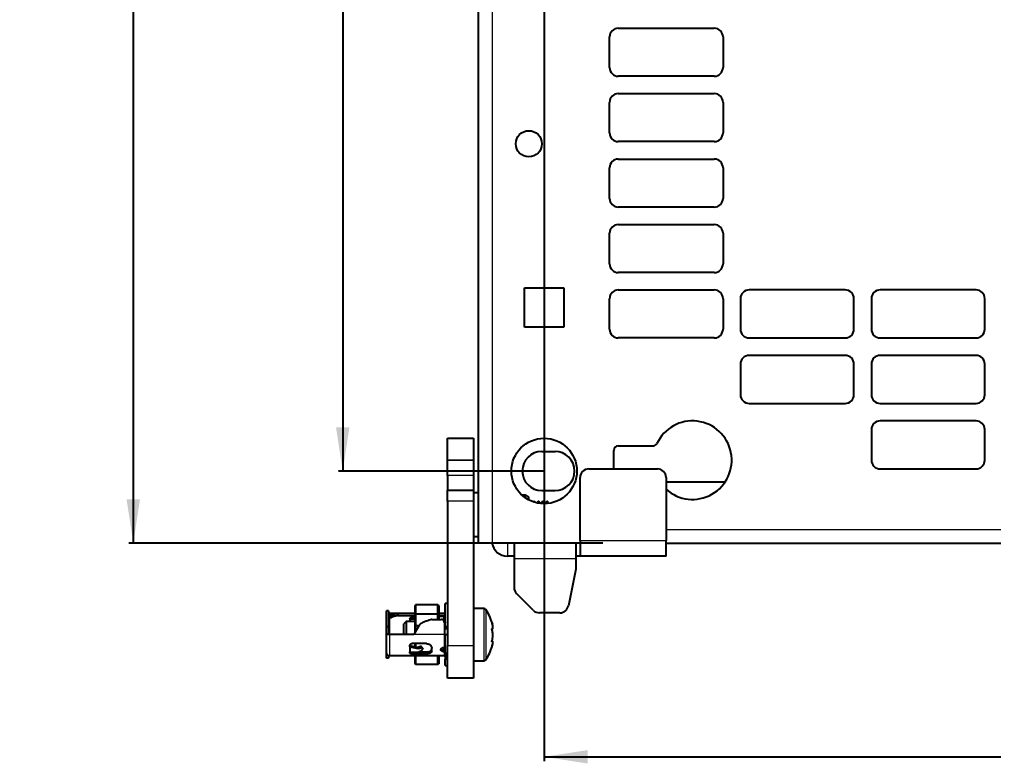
# Model space of a CAD drawing. Header units: millimetres. Extents: x -656 to 1253, y 650 to 1898.
# Drawn here: x -655.9 to -432.7, y 811.8 to 982.4 of the extents above; entities that cross this region are included whole.
import ezdxf

# ---------------------------------------------------------------- set-up
doc = ezdxf.new("R2010")
doc.units = ezdxf.units.MM
doc.layers.add('FORMAT', color=7, linetype='Continuous')
doc.styles.add('SLDTEXTSTYLE0', font='TXT', dxfattribs={"width": 0.75})
doc.dimstyles.new('SLDDIMSTYLE0', dxfattribs={"dimtxt": 20, "dimasz": 10, "dimexe": 0, "dimexo": 0.0625, "dimgap": 5, "dimtad": 2, "dimdec": 1, "dimrnd": 1e-09, "dimzin": 12, "dimdsep": 46, "dimtxsty": 'SLDTEXTSTYLE0', "dimsah": 1, "dimcen": 0.09, "dimadec": 0, "dimazin": 3, "dimtfac": 1, "dimtofl": 0, "dimtmove": 0, "dimatfit": 3, "dimfxl": 0, "dimfrac": 2, "dimtolj": 1, "dimtzin": 12, "dimarcsym": 0})

# ---------------------------------------------------------------- blocks, each defined once
blk = doc.blocks.new('_D')
at = {"layer": 'FORMAT'}
for p, q in [((-522.22, 1745.37), (-630.86, 1745.37)), ((-629.86, 1745.37), (-629.86, 862.35)), ((-522.22, 862.35), (-630.86, 862.35))]:
    blk.add_line(p, q, dxfattribs=at)
for points in [[(-629.86, 1745.37), (-631.4, 1735.37), (-628.33, 1735.37)], [(-629.86, 862.35), (-628.33, 872.35), (-631.4, 872.35)]]:
    blk.add_solid(points, dxfattribs=at)
at = {"layer": 'FORMAT', "insert": (-655.65, 1281.69), "char_height": 20, "attachment_point": 1, "rotation": 90, "style": 'SLDTEXTSTYLE0'}
blk.add_mtext('883', dxfattribs=at)
blk = doc.blocks.new('_D_4')
at = {"layer": 'FORMAT'}
for p, q in [((-535.71, 1303.85), (-535.71, 812.36)), ((120.29, 1303.85), (120.29, 812.36)), ((-535.71, 813.36), (120.29, 813.36))]:
    blk.add_line(p, q, dxfattribs=at)
for points in [[(-535.71, 813.36), (-525.71, 811.82), (-525.71, 814.9)], [(120.29, 813.36), (110.29, 814.9), (110.29, 811.82)]]:
    blk.add_solid(points, dxfattribs=at)
at = {"layer": 'FORMAT', "insert": (-229.88, 839.14), "char_height": 20, "attachment_point": 1, "style": 'SLDTEXTSTYLE0'}
blk.add_mtext('656', dxfattribs=at)
blk = doc.blocks.new('_D_5')
at = {"layer": 'FORMAT'}
for p, q in [((-535.72, 1728.86), (-582.86, 1728.86)), ((-581.86, 1728.86), (-581.86, 878.86)), ((-535.72, 878.86), (-582.86, 878.86))]:
    blk.add_line(p, q, dxfattribs=at)
for points in [[(-581.86, 1728.86), (-583.4, 1718.86), (-580.33, 1718.86)], [(-581.86, 878.86), (-580.33, 888.86), (-583.4, 888.86)]]:
    blk.add_solid(points, dxfattribs=at)
at = {"layer": 'FORMAT', "insert": (-607.65, 1281.69), "char_height": 20, "attachment_point": 1, "rotation": 90, "style": 'SLDTEXTSTYLE0'}
blk.add_mtext('850', dxfattribs=at)

msp = doc.modelspace()

# ---------------------------------------------------------------- linework, layer by layer
at = {"color": 7, "linetype": 'Continuous', "lineweight": 25}
for p, q in [((-550.71, 862.36), (-550.71, 1745.36)), ((-518.71, 980.36), (-496.71, 980.36)), ((-520.71, 971.36), (-520.71, 978.36)), ((-494.71, 978.36), (-494.71, 971.36)), ((-496.71, 969.36), (-518.71, 969.36)), ((-518.71, 965.36), (-496.71, 965.36)), ((-520.71, 956.36), (-520.71, 963.36)), ((-494.71, 963.36), (-494.71, 956.36)), ((-496.71, 954.36), (-518.71, 954.36)), ((-518.71, 950.36), (-496.71, 950.36)), ((-520.71, 941.36), (-520.71, 948.36)), ((-494.71, 948.36), (-494.71, 941.36)), ((-496.71, 939.36), (-518.71, 939.36)), ((-518.71, 935.36), (-496.71, 935.36)), ((-520.71, 926.36), (-520.71, 933.36)), ((-494.71, 933.36), (-494.71, 926.36)), ((-496.71, 924.36), (-518.71, 924.36)), ((-540.21, 920.86), (-531.21, 920.86)), ((-540.21, 911.86), (-540.21, 920.86)), ((-531.21, 920.86), (-531.21, 911.86)), ((-518.71, 920.36), (-496.71, 920.36)), ((-466.71, 920.36), (-488.71, 920.36)), ((-436.71, 920.36), (-458.71, 920.36)), ((-520.71, 911.36), (-520.71, 918.36)), ((-494.71, 918.36), (-494.71, 911.36)), ((-490.71, 918.36), (-490.71, 911.36)), ((-464.71, 911.36), (-464.71, 918.36)), ((-460.71, 918.36), (-460.71, 911.36)), ((-434.71, 911.36), (-434.71, 918.36)), ((-531.21, 911.86), (-540.21, 911.86)), ((-496.71, 909.36), (-518.71, 909.36)), ((-488.71, 909.36), (-466.71, 909.36)), ((-458.71, 909.36), (-436.71, 909.36)), ((-466.71, 905.36), (-488.71, 905.36)), ((-436.71, 905.36), (-458.71, 905.36)), ((-490.71, 903.36), (-490.71, 896.36)), ((-464.71, 896.36), (-464.71, 903.36)), ((-460.71, 903.36), (-460.71, 896.36)), ((-434.71, 896.36), (-434.71, 903.36)), ((-488.71, 894.36), (-466.71, 894.36)), ((-458.71, 894.36), (-436.71, 894.36)), ((-436.71, 890.36), (-458.71, 890.36)), ((-557.86, 886.36), (-551.86, 886.36)), ((-557.86, 881.36), (-557.86, 886.36)), ((-551.86, 886.36), (-551.86, 881.36)), ((-460.71, 888.36), (-460.71, 881.36)), ((-434.71, 881.36), (-434.71, 888.36)), ((-518.71, 884.6), (-510.77, 884.6)), ((-536.21, 883.36), (-533.21, 883.36)), ((-519.71, 879.36), (-519.71, 883.6)), ((-557.86, 881.36), (-557.86, 881.35)), ((-557.86, 877.82), (-557.86, 881.35)), ((-551.86, 881.36), (-551.86, 881.35)), ((-551.86, 881.35), (-551.86, 877.82)), ((-557.86, 877.82), (-557.86, 874.47)), ((-551.86, 877.82), (-551.86, 874.47)), ((-527.46, 862.96), (-527.46, 877.36)), ((-525.46, 879.36), (-509.76, 879.36)), ((-507.76, 877.36), (-507.76, 862.96)), ((-458.71, 879.36), (-436.71, 879.36)), ((-507.76, 876.35), (-494.23, 876.35)), ((-557.86, 874.47), (-551.86, 874.47)), ((-557.86, 871.97), (-557.86, 874.47)), ((-551.86, 874.47), (-551.86, 871.97)), ((-550.71, 873.86), (-551.86, 873.86)), ((-540.08, 873.36), (-540.81, 873.36)), ((-539.21, 872.86), (-540.08, 873.36)), ((-540.08, 872.76), (-540.08, 873.36)), ((-539.21, 872.22), (-539.21, 872.86)), ((-536.21, 874.36), (-533.21, 874.36)), ((-557.86, 871.97), (-557.86, 838.86)), ((-551.86, 871.97), (-551.86, 838.86)), ((-538.08, 871.86), (-538.15, 871.76)), ((-537.95, 871.86), (-538.08, 871.86)), ((-538.08, 871.74), (-538.08, 871.86)), ((-537.8, 871.65), (-537.95, 871.86)), ((-537.95, 871.7), (-537.95, 871.86)), ((-537.08, 871.86), (-537.31, 871.53)), ((-536.95, 871.86), (-537.08, 871.86)), ((-537.08, 871.48), (-537.08, 871.86)), ((-536.64, 871.41), (-536.95, 871.86)), ((-536.95, 871.46), (-536.95, 871.86)), ((-536.08, 871.86), (-536.41, 871.39)), ((-535.95, 871.86), (-536.08, 871.86)), ((-536.08, 871.37), (-536.08, 871.86)), ((-535.6, 871.36), (-535.95, 871.86)), ((-535.95, 871.36), (-535.95, 871.86)), ((-535.08, 871.86), (-535.43, 871.36)), ((-534.96, 871.86), (-535.08, 871.86)), ((-535.08, 871.38), (-535.08, 871.86)), ((-534.71, 871.61), (-534.96, 871.86)), ((-534.96, 871.39), (-534.96, 871.86)), ((-534.71, 871.42), (-534.71, 871.61)), ((-551.86, 863.86), (-550.71, 863.86)), ((-547.61, 862.36), (-550.71, 862.36)), ((-542.61, 862.36), (-547.61, 862.36)), ((-542.61, 862.36), (-542.61, 858.76)), ((-528.46, 862.36), (-542.61, 862.36)), ((-528.46, 862.36), (-528.46, 858.76)), ((-527.46, 862.36), (-528.46, 862.36)), ((-527.46, 862.96), (-527.46, 859.36)), ((-507.76, 859.36), (-507.76, 862.96)), ((-507.76, 862.35), (92.84, 862.35)), ((-542.61, 859.36), (-544.11, 859.36)), ((-542.61, 858.76), (-542.61, 852.19)), ((-527.46, 859.36), (-528.46, 859.36)), ((-528.46, 858.76), (-528.46, 856.36)), ((-507.76, 859.36), (-527.46, 859.36)), ((-528.46, 856.36), (-530.14, 847.96)), ((-538.2, 846.94), (-542.03, 850.77)), ((-557.86, 848.46), (-558.36, 848.46)), ((-558.36, 843.19), (-558.36, 848.46)), ((-571.36, 846.79), (-571.86, 846.79)), ((-571.86, 843.18), (-571.86, 846.79)), ((-571.36, 846.79), (-571.36, 843.18)), ((-569.16, 846.21), (-571.16, 846.21)), ((-569.16, 845.71), (-569.16, 846.21)), ((-565.26, 846.21), (-569.16, 846.21)), ((-565.15, 848.2), (-565.26, 847.97)), ((-565.26, 846.02), (-565.26, 847.97)), ((-565.15, 846.05), (-565.26, 846.02)), ((-565.15, 848.2), (-565.15, 846.05)), ((-560.06, 848.2), (-565.15, 848.2)), ((-565.15, 846.05), (-565.15, 843.36)), ((-560.06, 846.05), (-565.15, 846.05)), ((-560.06, 846.05), (-560.06, 848.2)), ((-559.86, 848.07), (-560.06, 848.2)), ((-560.06, 844.86), (-560.06, 846.05)), ((-559.86, 846.04), (-560.06, 846.05)), ((-559.86, 848.07), (-559.86, 846.04)), ((-558.56, 846.21), (-559.86, 846.21)), ((-549.54, 847.36), (-551.86, 847.36)), ((-532.1, 846.36), (-536.79, 846.36)), ((-570.66, 845.75), (-571.16, 845.75)), ((-571.16, 845.75), (-571.16, 845.3)), ((-571.16, 845.3), (-570.66, 845.3)), ((-570.66, 845.3), (-570.66, 845.75)), ((-569.16, 845.71), (-565.26, 845.71)), ((-567.36, 844.36), (-567.86, 843.86)), ((-567.86, 841.36), (-567.86, 843.86)), ((-565.26, 844.36), (-567.36, 844.36)), ((-567.36, 844.36), (-567.36, 841.36)), ((-566.46, 845.06), (-566.46, 844.9)), ((-566.46, 844.9), (-565.26, 845.02)), ((-566.46, 844.9), (-566.46, 844.36)), ((-565.96, 845.3), (-565.26, 845.3)), ((-565.26, 843.36), (-565.26, 846.02)), ((-561.47, 844.86), (-559.31, 844.86)), ((-559.86, 846.04), (-559.86, 844.86)), ((-559.86, 845.71), (-558.56, 845.71)), ((-558.66, 845.51), (-559.86, 845.51)), ((-558.66, 845.51), (-558.66, 844.48)), ((-558.66, 844.81), (-558.56, 844.81)), ((-558.36, 844.36), (-558.61, 844.36)), ((-558.56, 844.11), (-558.56, 841.36)), ((-571.36, 843.18), (-571.86, 843.18)), ((-571.86, 841.49), (-571.86, 843.18)), ((-571.36, 843.18), (-571.36, 841.49)), ((-564.41, 843.36), (-565.56, 841.36)), ((-565.15, 843.36), (-565.26, 843.36)), ((-565.26, 841.88), (-565.26, 843.36)), ((-564.41, 843.36), (-565.15, 843.36)), ((-565.15, 843.36), (-565.15, 842.08)), ((-558.36, 842.8), (-558.56, 842.81)), ((-558.36, 843.19), (-557.86, 843.19)), ((-558.36, 842.66), (-558.36, 843.19)), ((-557.86, 842.66), (-558.36, 842.66)), ((-547.47, 843.21), (-547.44, 843.21)), ((-571.36, 841.49), (-571.86, 841.49)), ((-571.86, 841.36), (-571.86, 841.49)), ((-571.16, 841.36), (-571.86, 841.36)), ((-571.86, 837.21), (-571.86, 841.36)), ((-571.36, 841.49), (-571.36, 841.36)), ((-565.56, 841.36), (-571.16, 841.36)), ((-558.36, 841.36), (-558.56, 841.36)), ((-558.36, 837.03), (-558.36, 841.36)), ((-558.36, 841.36), (-557.86, 841.36)), ((-547.51, 839.83), (-547.66, 839.83)), ((-571.86, 835.93), (-571.86, 837.21)), ((-566.46, 838.54), (-566.46, 838.87)), ((-566.46, 838.54), (-566.46, 837.41)), ((-566.46, 837.2), (-566.46, 837.41)), ((-562.66, 839.31), (-565.96, 839.31)), ((-565.26, 838.58), (-565.26, 839.31)), ((-565.15, 839.31), (-565.15, 838.54)), ((-564.38, 837.41), (-562.66, 837.41)), ((-563.58, 838.3), (-563.81, 838.6)), ((-563.54, 838.16), (-563.54, 838.14)), ((-561.46, 837.61), (-561.46, 838.28)), ((-559.36, 837.87), (-559.36, 837.99)), ((-558.81, 838.4), (-558.56, 838.4)), ((-558.81, 837.91), (-558.56, 837.91)), ((-558.81, 837.51), (-558.56, 837.51)), ((-558.66, 838.4), (-558.66, 837.91)), ((-558.66, 838.36), (-558.41, 838.36)), ((-557.86, 831.36), (-557.86, 838.86)), ((-551.86, 838.86), (-551.86, 831.36)), ((-571.36, 835.93), (-571.86, 835.93)), ((-571.36, 836.54), (-571.36, 835.93)), ((-569.16, 836.51), (-571.16, 836.51)), ((-558.56, 836.51), (-569.16, 836.51)), ((-562.66, 836.96), (-565.96, 836.96)), ((-565.26, 834.74), (-565.26, 836.51)), ((-565.15, 836.51), (-565.15, 834.51)), ((-560.06, 834.51), (-560.06, 836.51)), ((-559.86, 836.51), (-559.86, 834.64)), ((-557.86, 837.03), (-558.36, 837.03)), ((-558.36, 837.03), (-558.36, 835.72)), ((-557.86, 835.72), (-558.36, 835.72)), ((-558.36, 834.26), (-558.36, 835.72)), ((-551.86, 835.36), (-549.54, 835.36)), ((-565.26, 834.74), (-565.15, 834.51)), ((-560.06, 834.51), (-565.15, 834.51)), ((-560.06, 834.51), (-559.86, 834.64)), ((-558.36, 834.26), (-557.86, 834.26)), ((-551.86, 831.36), (-557.86, 831.36))]:
    msp.add_line(p, q, dxfattribs=at)
at = {"color": 8, "linetype": 'Continuous', "lineweight": 18}
for p, q in [((-547.61, 1745.36), (-547.61, 862.36)), ((-551.86, 881.36), (-557.86, 881.36)), ((-557.86, 881.35), (-551.86, 881.35)), ((-551.86, 877.82), (-557.86, 877.82)), ((-551.86, 871.97), (-557.86, 871.97)), ((-507.76, 865.45), (92.84, 865.45)), ((-544.11, 862.36), (-544.11, 859.36)), ((-527.46, 862.96), (-507.76, 862.96)), ((-528.46, 858.76), (-542.61, 858.76)), ((-549.54, 847.36), (-549.54, 841.09)), ((-549.1, 847.13), (-549.1, 841.1)), ((-571.16, 845.3), (-571.16, 841.36)), ((-558.56, 844.81), (-558.56, 845.71)), ((-571.16, 841.36), (-571.16, 836.51)), ((-558.56, 841.36), (-565.56, 841.36)), ((-558.56, 838.4), (-558.56, 841.36)), ((-549.54, 841.09), (-549.54, 835.36)), ((-549.1, 841.1), (-549.1, 835.59)), ((-565.96, 837.41), (-565.96, 836.96)), ((-562.66, 836.96), (-562.66, 837.41)), ((-558.81, 837.91), (-558.81, 837.51)), ((-558.56, 836.51), (-558.56, 837.51)), ((-557.86, 838.86), (-551.86, 838.86))]:
    msp.add_line(p, q, dxfattribs=at)
at = {"color": 7, "linetype": 'Continuous', "lineweight": 25, "flags": 128}
for points in [[(-571.16, 846.21), (-571.3, 846.19), (-571.36, 846.18)], [(-558.36, 845.74), (-558.43, 845.72), (-558.56, 845.71)], [(-558.36, 844.83), (-558.43, 844.82), (-558.56, 844.81)], [(-547.45, 843.26), (-547.56, 843.78), (-547.63, 844.03)], [(-547.64, 838.66), (-547.57, 838.92), (-547.45, 839.44)], [(-558.66, 838.23), (-558.62, 838.32), (-558.61, 838.36)], [(-558.36, 838.28), (-558.37, 838.31), (-558.38, 838.33), (-558.4, 838.35), (-558.42, 838.37), (-558.45, 838.38), (-558.49, 838.4), (-558.53, 838.4), (-558.56, 838.4)], [(-558.36, 837.88), (-558.43, 837.9), (-558.56, 837.91)]]:
    msp.add_lwpolyline(points, dxfattribs=at)
at = {"color": 7, "linetype": 'Continuous', "lineweight": 25}
for centre, radius in [((-539.21, 953.86), 3), ((-535.71, 878.86), 7.5)]:
    msp.add_circle(centre, radius, dxfattribs=at)
for centre, radius, start, end in [((-518.71, 978.36), 2, 90, 180), ((-496.71, 978.36), 2, 0, 90), ((-518.71, 971.36), 2, 180, 270), ((-496.71, 971.36), 2, 270, 0), ((-518.71, 963.36), 2, 90, 180), ((-496.71, 963.36), 2, 0, 90), ((-518.71, 956.36), 2, 180, 270), ((-496.71, 956.36), 2, 270, 0), ((-518.71, 948.36), 2, 90, 180), ((-496.71, 948.36), 2, 0, 90), ((-518.71, 941.36), 2, 180, 270), ((-496.71, 941.36), 2, 270, 0), ((-518.71, 933.36), 2, 90, 180), ((-496.71, 933.36), 2, 0, 90), ((-518.71, 926.36), 2, 180, 270), ((-496.71, 926.36), 2, 270, 0), ((-518.71, 918.36), 2, 90, 180), ((-496.71, 918.36), 2, 0, 90), ((-488.71, 918.36), 2, 90, 180), ((-466.71, 918.36), 2, 0, 90), ((-458.71, 918.36), 2, 90, 180), ((-436.71, 918.36), 2, 0, 90), ((-518.71, 911.36), 2, 180, 270), ((-496.71, 911.36), 2, 270, 0), ((-488.71, 911.36), 2, 180, 270), ((-466.71, 911.36), 2, 270, 0), ((-458.71, 911.36), 2, 180, 270), ((-436.71, 911.36), 2, 270, 0), ((-488.71, 903.36), 2, 90, 180), ((-466.71, 903.36), 2, 0, 90), ((-458.71, 903.36), 2, 90, 180), ((-436.71, 903.36), 2, 0, 90), ((-488.71, 896.36), 2, 180, 270), ((-466.71, 896.36), 2, 270, 0), ((-458.71, 896.36), 2, 180, 270), ((-436.71, 896.36), 2, 270, 0), ((-501.71, 881.35), 9, 227.7612, 154.8493), ((-458.71, 888.36), 2, 90, 180), ((-436.71, 888.36), 2, 0, 90), ((-518.71, 883.6), 1, 90, 180), ((-510.77, 885.6), 1, 270, 334.8493), ((-536.21, 878.86), 4.5, 90, 270), ((-533.21, 878.86), 4.5, 270, 90), ((-458.71, 881.36), 2, 180, 270), ((-436.71, 881.36), 2, 270, 0), ((-525.46, 877.36), 2, 90, 180), ((-509.76, 877.36), 2, 0, 90), ((-544.11, 862.96), 3.6, 189.5941, 270), ((-540.61, 852.19), 2, 180, 225), ((-558.56, 846.41), 0.2, 270, 0), ((-549.54, 846.82), 0.54, 35.2515, 90), ((-557.26, 841.36), 10, 15.4963, 35.2515), ((-536.79, 848.36), 2, 225, 270), ((-532.1, 848.36), 2, 270, 348.6901), ((-571.16, 845.51), 0.2, 90, 180), ((-561.47, 844.11), 0.75, 90, 105.0484), ((-559.31, 844.11), 0.75, 0, 90), ((-558.46, 844.44), 0.0996, 305.5332, 356.0721), ((-571.16, 837.21), 0.7, 180, 270), ((-558.55, 837.33), 0.183, 7.3339, 95.8124), ((-557.26, 841.36), 10, 324.7485, 344.3485), ((-558.56, 836.31), 0.2, 0, 90), ((-549.54, 835.9), 0.54, 270, 324.7485)]:
    msp.add_arc(centre, radius, start, end, dxfattribs=at)
for points, knots in [([(-571.16, 846.21), (-571.16, 846.17), (-571.16, 846.11), (-571.16, 845.86), (-571.16, 845.75)], [0, 0, 0, 0, 0.559866, 1, 1, 1, 1]), ([(-569.16, 846.21), (-569.44, 846.17), (-569.95, 846.11), (-570.44, 845.86), (-570.66, 845.75)], [0, 0, 0, 0, 0.559911, 1, 1, 1, 1]), ([(-569.16, 845.71), (-569.44, 845.68), (-569.95, 845.64), (-570.44, 845.4), (-570.66, 845.3)], [0, 0, 0, 0, 0.5598678, 1, 1, 1, 1]), ([(-566.46, 845.06), (-566.46, 845.09), (-566.45, 845.15), (-566.36, 845.22), (-566.24, 845.27), (-566.1, 845.3), (-566, 845.3), (-565.96, 845.3)], [0, 0, 0, 0, 0.214295, 0.42863, 0.64223, 0.856153, 1, 1, 1, 1]), ([(-564.41, 843.36), (-564.24, 843.57), (-563.89, 844.02), (-562.91, 844.49), (-562.15, 844.7), (-561.66, 844.83)], [0, 0, 0, 0, 0.254027, 0.526591, 1, 1, 1, 1]), ([(-558.36, 844.13), (-558.37, 844.12), (-558.37, 844.1), (-558.38, 844.07), (-558.42, 844.04), (-558.5, 844.03), (-558.55, 844.02), (-558.58, 844.02)], [0, 0, 0, 0, 0.187462, 0.362386, 0.517277, 0.750642, 1, 1, 1, 1]), ([(-547.66, 838.56), (-547.66, 838.56), (-547.66, 838.56), (-547.66, 838.59), (-547.61, 838.74), (-547.53, 839.06), (-547.46, 839.43), (-547.43, 839.7), (-547.46, 839.85), (-547.53, 839.82), (-547.61, 839.79), (-547.65, 839.79), (-547.66, 839.81), (-547.66, 839.83), (-547.67, 839.85), (-547.66, 839.88), (-547.65, 839.95), (-547.6, 840.18), (-547.5, 840.55), (-547.44, 841.04), (-547.44, 841.54), (-547.5, 841.97), (-547.58, 842.28), (-547.64, 842.5), (-547.66, 842.58), (-547.66, 842.62), (-547.67, 842.65), (-547.66, 842.67), (-547.66, 842.7), (-547.61, 842.74), (-547.53, 842.72), (-547.46, 842.76), (-547.43, 842.91), (-547.46, 843.22), (-547.53, 843.62), (-547.61, 843.95), (-547.65, 844.1), (-547.66, 844.14), (-547.66, 844.15), (-547.67, 844.16), (-547.66, 844.15), (-547.65, 844.11), (-547.61, 843.98), (-547.58, 843.85), (-547.56, 843.75)], [0, 0, 0, 0, 0.002669, 0.006422, 0.016822, 0.063309, 0.118617, 0.153644, 0.188957, 0.265945, 0.291246, 0.303925, 0.310299, 0.31305, 0.315831, 0.318218, 0.322425, 0.335452, 0.396277, 0.457638, 0.493644, 0.54503, 0.602606, 0.617005, 0.624239, 0.627149, 0.630093, 0.632606, 0.636406, 0.647212, 0.695726, 0.751897, 0.78647, 0.821241, 0.889001, 0.922439, 0.936242, 0.940574, 0.943357, 0.945726, 0.94809, 0.952284, 0.965237, 1, 1, 1, 1]), ([(-558.36, 843.07), (-558.37, 843.06), (-558.37, 843.04), (-558.38, 843.02), (-558.42, 843), (-558.49, 843), (-558.54, 843.01), (-558.56, 843.01)], [0, 0, 0, 0, 0.1953018, 0.3775407, 0.5389091, 0.7613833, 1, 1, 1, 1]), ([(-547.44, 843.21), (-547.44, 843.21), (-547.44, 843.21), (-547.45, 843.26), (-547.45, 843.26)], [0, 0, 0, 0, 0.963374, 1, 1, 1, 1]), ([(-566.46, 838.87), (-566.46, 838.91), (-566.45, 839.01), (-566.36, 839.14), (-566.24, 839.24), (-566.1, 839.3), (-566, 839.31), (-565.96, 839.31)], [0, 0, 0, 0, 0.214373, 0.428779, 0.642592, 0.856666, 1, 1, 1, 1]), ([(-566.46, 838.83), (-566.04, 838.73), (-565.44, 838.6), (-564.63, 838.48), (-564.34, 838.61), (-564.19, 838.67)], [0, 0, 0, 0, 0.56666, 0.780905, 1, 1, 1, 1]), ([(-566.46, 838.54), (-565.97, 838.43), (-565.3, 838.29), (-564.4, 838.18), (-564.1, 838.3), (-563.94, 838.36)], [0, 0, 0, 0, 0.587693, 0.790818, 1, 1, 1, 1]), ([(-566.46, 837.41), (-565.97, 837.35), (-565.3, 837.26), (-564.4, 837.37), (-564.1, 837.54), (-563.94, 837.63)], [0, 0, 0, 0, 0.5876932, 0.7908183, 1, 1, 1, 1]), ([(-565.96, 836.96), (-566.02, 836.96), (-566.13, 836.97), (-566.28, 837.01), (-566.4, 837.06), (-566.46, 837.13), (-566.46, 837.18), (-566.46, 837.2)], [0, 0, 0, 0, 0.214445, 0.428893, 0.643239, 0.857188, 1, 1, 1, 1]), ([(-564.19, 838.67), (-564.14, 838.68), (-564.04, 838.7), (-563.93, 838.69), (-563.88, 838.65), (-563.86, 838.64)], [0, 0, 0, 0, 0.369126, 0.738256, 1, 1, 1, 1]), ([(-563.54, 838.16), (-563.54, 838.2), (-563.55, 838.28), (-563.63, 838.35), (-563.74, 838.39), (-563.85, 838.39), (-563.92, 838.37), (-563.94, 838.36)], [0, 0, 0, 0, 0.225883, 0.451767, 0.67765, 0.903524, 1, 1, 1, 1]), ([(-563.94, 837.63), (-563.89, 837.65), (-563.79, 837.7), (-563.67, 837.82), (-563.58, 837.95), (-563.54, 838.06), (-563.54, 838.12), (-563.54, 838.14)], [0, 0, 0, 0, 0.225867, 0.4517344, 0.6775983, 0.9034793, 1, 1, 1, 1]), ([(-563.82, 838.59), (-563.83, 838.61), (-563.84, 838.62), (-563.85, 838.64), (-563.86, 838.64)], [0, 0, 0, 0, 0.872289, 1, 1, 1, 1]), ([(-562.66, 839.31), (-562.53, 839.3), (-562.26, 839.27), (-561.9, 839.09), (-561.63, 838.82), (-561.49, 838.54), (-561.47, 838.36), (-561.46, 838.28)], [0, 0, 0, 0, 0.213238, 0.42649, 0.63916, 0.849598, 1, 1, 1, 1]), ([(-562.66, 837.41), (-562.53, 837.42), (-562.26, 837.43), (-561.9, 837.52), (-561.63, 837.67), (-561.49, 837.87), (-561.47, 838.01), (-561.46, 838.07)], [0, 0, 0, 0, 0.2128745, 0.4257668, 0.6379374, 0.8473525, 1, 1, 1, 1]), ([(-561.46, 837.61), (-561.48, 837.52), (-561.5, 837.36), (-561.7, 837.17), (-562, 837.04), (-562.34, 836.97), (-562.57, 836.96), (-562.66, 836.96)], [0, 0, 0, 0, 0.2128333, 0.4258501, 0.6355415, 0.8465873, 1, 1, 1, 1]), ([(-559.36, 837.99), (-559.36, 838.03), (-559.35, 838.12), (-559.25, 838.25), (-559.11, 838.34), (-558.96, 838.4), (-558.86, 838.4), (-558.81, 838.4)], [0, 0, 0, 0, 0.214305, 0.42865, 0.642279, 0.856223, 1, 1, 1, 1]), ([(-558.81, 837.51), (-558.88, 837.51), (-559, 837.52), (-559.17, 837.58), (-559.29, 837.67), (-559.36, 837.77), (-559.36, 837.84), (-559.36, 837.87)], [0, 0, 0, 0, 0.2143929, 0.4287887, 0.6430611, 0.8568545, 1, 1, 1, 1]), ([(-559.33, 838.13), (-559.3, 838.1), (-559.25, 838.03), (-559.11, 837.95), (-558.96, 837.91), (-558.86, 837.91), (-558.81, 837.91)], [0, 0, 0, 0, 0.252501, 0.531568, 0.811143, 1, 1, 1, 1])]:
    msp.add_open_spline(points, degree=3, knots=knots, dxfattribs=at)
at = {"color": 8, "linetype": 'Continuous', "lineweight": 18}
msp.add_open_spline([(-563.94, 838.36), (-563.98, 838.41), (-564.05, 838.49), (-564.13, 838.6), (-564.18, 838.65), (-564.19, 838.67)], degree=3, knots=[0, 0, 0, 0, 0.502362, 0.815418, 1, 1, 1, 1], dxfattribs=at)

# ---------------------------------------------------------------- dimensions: what is measured, and where the dimension line sits
at = {"layer": 'FORMAT'}
for base, p1, p2, angle, picture, middle in [((-629.86, 862.35), (-522.21, 1745.37), (-522.21, 862.35), 90, '_D', (-629.86, 1303.86)), ((-581.86, 878.86), (-535.71, 1728.86), (-535.71, 878.86), 90, '_D_5', (-581.86, 1303.86)), ((120.29, 813.36), (-535.71, 1303.86), (120.29, 1303.86), 0, '_D_4', (-207.71, 813.36))]:
    dim = msp.add_linear_dim(base=base, p1=p1, p2=p2, angle=angle, dimstyle='SLDDIMSTYLE0', dxfattribs=at)
    dim.commit()
    dim.dimension.update_dxf_attribs({"geometry": picture, "text_midpoint": middle, "dimtype": 160})

doc.saveas('drawing.dxf')
